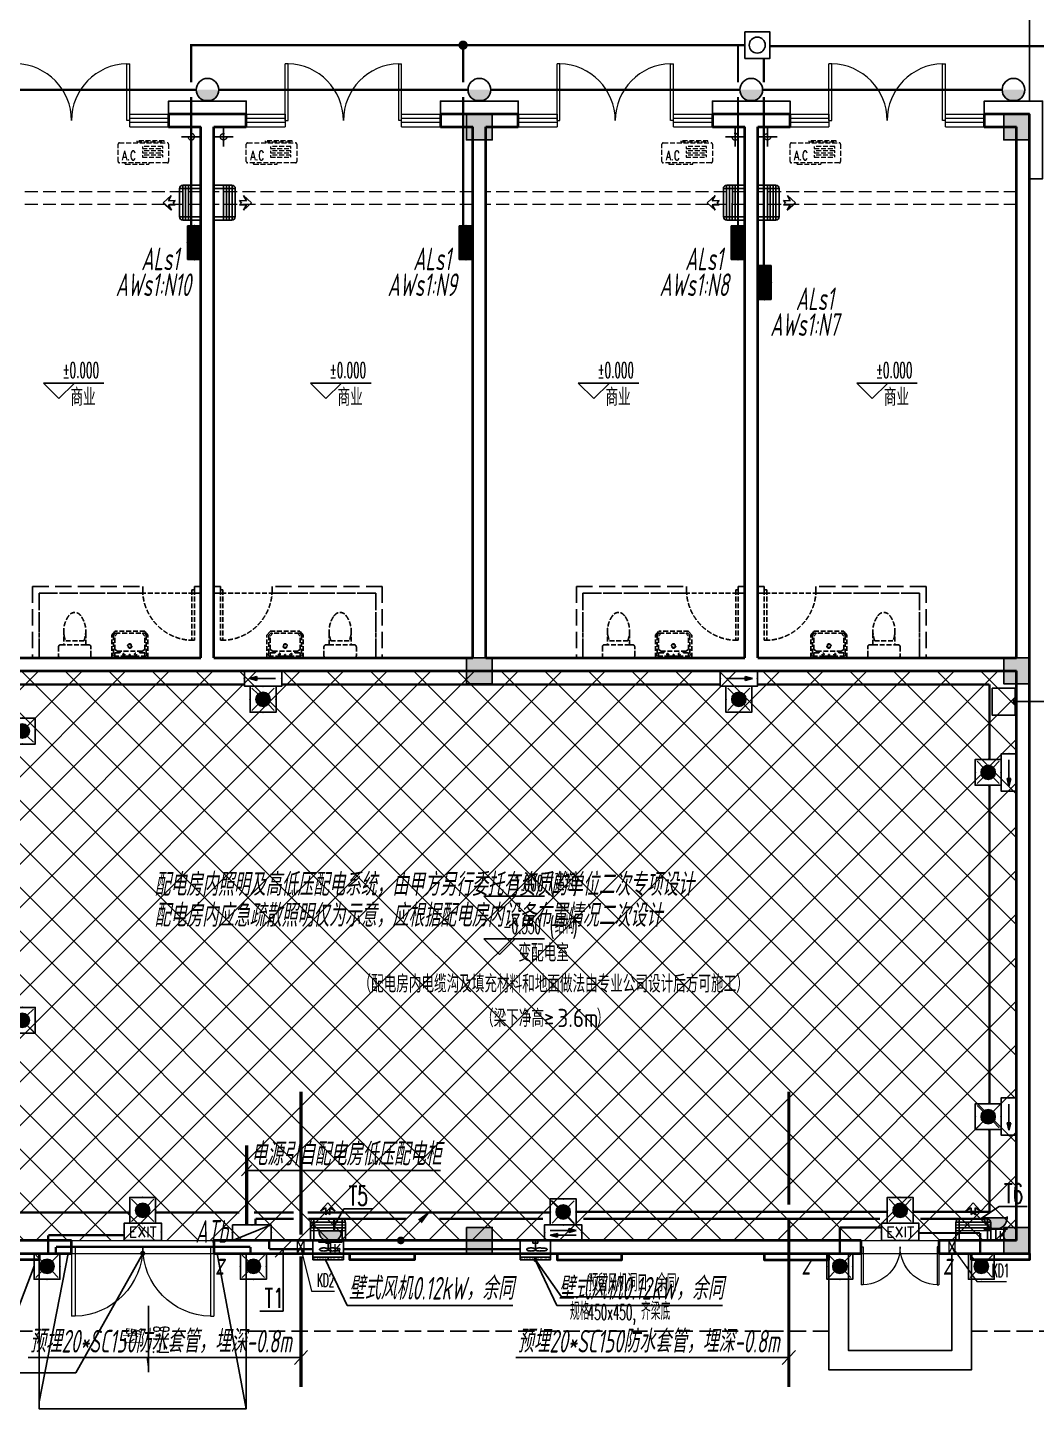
# Model space of a CAD drawing. Extents: x -24105 to 1725648, y 165513 to 982828.
# Drawn here: x 177103 to 192677, y 425643 to 447181 of the extents above; entities that cross this region are included whole.
import ezdxf
from ezdxf.enums import TextEntityAlignment as Align

# ---------------------------------------------------------------- set-up
doc = ezdxf.new("R2010")
doc.units = 0
doc.header["$LTSCALE"] = 1000
doc.header["$MEASUREMENT"] = 0
doc.linetypes.add('__DASH', pattern=[0.35, 0.25, -0.1])
doc.linetypes.add('DASH', pattern=[0.35, 0.25, -0.1])
for name, color, linetype in [('!!DIM-动力', 7, 'Continuous'), ('A-AC', 8, 'Continuous'), ('A-EQPM-MECH', 8, 'Continuous'), ('DIM-照明', 3, 'Continuous'), ('DIM_ELEV', 8, 'Continuous'), ('DIM_LEAD', 8, 'Continuous'), ('DIM_SYMB', 8, 'Continuous'), ('EQUIP-插座', 3, 'Continuous'), ('EQUIP-照明', 3, 'Continuous'), ('EQUIP-箱柜', 3, 'Continuous'), ('H-SB-ZK', 8, 'Continuous'), ('LWIRE', 4, 'Continuous'), ('PUB_TEXT', 8, 'Continuous'), ('S-COLU-HATCH', 8, 'Continuous'), ('S-COLU-LINE1', 8, 'Continuous'), ('WIRE-应急', 1, 'DASH'), ('WIRE-照明', 2, 'Continuous'), ('卫生间', 8, 'Continuous'), ('平面线脚', 8, 'Continuous'), ('机电标识类', 8, 'Continuous')]:
    doc.layers.add(name, color=color, linetype=linetype)
for name, color, linetype, lineweight in [('WALL', 8, 'Continuous', 40), ('WINDOW', 8, 'Continuous', 15), ('平面-看线', 8, 'Continuous', 15), ('平面-空调预留孔', 8, 'Continuous', 15), ('空调', 8, 'Continuous', 13), ('立面-普通轮廓', 8, 'Continuous', 18)]:
    doc.layers.add(name, color=color, linetype=linetype, lineweight=lineweight)
doc.layers.add('审核', color=1, linetype='Continuous', plot=False)
doc.styles.add('_TCH_DIM', font='SIMPLEX.shx', dxfattribs={"width": 0.7, "bigfont": 'GBCBIG.shx'})
doc.styles.add('_TCH_LABEL', font='simhei.ttf')
doc.styles.add('_TEL_DIM', font='SIMPLEX', dxfattribs={"width": 0.8, "height": 3.5, "bigfont": 'HZTXT'})
doc.styles.add('HZTXT', font='gbeitc.shx', dxfattribs={"width": 0.8, "height": 400, "bigfont": 'hztxt.shx'})
doc.styles.get("Standard").update_dxf_attribs({"font": 'gbenor.shx', "bigfont": 'gbcbig.shx'})

# ---------------------------------------------------------------- blocks, each defined once
blk = doc.blocks.new('QER5Y5WE3')
for p, q in [((-194, 188), (-1, 388)), ((72, 389), (-156, 153)), ((292, -73), (-90, 296)), ((321, -43), (-61, 326)), ((360, -17), (-29, 359)), ((389, 14), (0, 389)), ((72, 389), (387, 86)), ((236, 408), (404, 419)), ((326, 383), (236, 408)), ((326, 383), (253, 308)), ((297, 307), (253, 308)), ((299, 264), (297, 307)), ((372, 340), (299, 264)), ((399, 251), (372, 340)), ((399, 251), (404, 419)), ((194, -188), (-194, 188)), ((387, 86), (159, -151)), ((388, 13), (194, -188))]:
    blk.add_line(p, q)
for centre, start, end in [((36, 352), 46.0154, 136.0154), ((351, 49), 316.0154, 46.0154)]:
    blk.add_arc(centre, 51.3, start, end)
blk = doc.blocks.new('DWEX-4.0')
at = {"layer": 'H-SB-ZK'}
for p, q in [((-300, 38), (-300, -38)), ((-257, 38), (-300, 38)), ((-257, -38), (-257, 38)), ((-257, 0), (-160, 0)), ((-300, -38), (-257, -38))]:
    blk.add_line(p, q, dxfattribs=at)
blk.add_lwpolyline([(0, -235), (0, 235), (-300, 235), (-300, -235)], close=True, dxfattribs=at)
for points in [[(-300, 235), (-291, 38), (-291, -38), (-300, -235)], [(-300, 235), (-291, 38), (-291, -38), (-300, -235)], [(-41, 235), (-41, -235)], [(-41, 235), (-30, 212), (-41, 195), (-32, 161), (-41, 122)], [(-300, 170), (-291, 38), (-291, -38), (-300, -120)], [(-300, 70), (-294, 38), (-295, -38), (-300, -70)], [(-140, 0), (-300, 0)], [(-111, 0), (-115, 0)], [(0, 0), (-48, 0)], [(-41, 122), (-32, 89), (-41, 63), (-31, 39), (-41, 21)], [(-41, 21), (-30, -2), (-41, -19), (-31, -43), (-41, -61)], [(-41, -61), (-30, -84), (-41, -101), (-31, -125), (-41, -155)], [(-41, -155), (-30, -164), (-41, -180), (-40, -182)], [(-40, -182), (-30, -216), (-41, -233), (-40, -235)]]:
    blk.add_lwpolyline(points, dxfattribs=at)
for centre, major_axis, ratio, start_param, end_param in [((-91, 67), (0, 130), 0.714286, 1.363322, 1.570796), ((-91, 67), (0, 130), 0.714286, 1.570796, 1.77827), ((-123, 81), (10, 272), 0.216761, 1.270502, 1.533214), ((-125, 57), (0, 81.4), 0.714286, 1.77827, 2.040982), ((-146, 142), (0, 47.7), 0.714286, 0.683857, 1.100611), ((-146, 41), (0, 47.7), 0.714286, 2.040982, 2.457736), ((-160, 165), (0, 18.1), 0.714286, 0, 0.683857), ((-160, 18), (0, 18.1), 0.714286, 2.457736, 3.141593), ((-160, 165), (0, 18.1), 0.714286, -0.683857, 0), ((-160, 18), (0, 18.1), 0.714286, 3.141593, 3.82545), ((-173, 142), (0, 47.7), 0.714286, -1.100611, -0.683857), ((-173, 41), (0, 47.7), 0.714286, 3.82545, 4.242203), ((-196, 81), (-10, 272), 0.216761, -1.533214, -1.270502), ((-194, 57), (0, 81.4), 0.714286, 4.242203, 4.504915), ((-229, 67), (0, 130), 0.714286, -1.570796, -1.363322), ((-229, 67), (0, 130), 0.714286, 4.504915, 4.712389), ((-91, -67), (0, 130), 0.714286, 1.363322, 1.570796), ((-91, -67), (0, 130), 0.714286, 1.570796, 1.77827), ((-125, -57), (0, 81.4), 0.714286, 1.100611, 1.363322), ((-125, -77), (0, 81.4), 0.714286, 1.77827, 2.040982), ((-146, -41), (0, 47.7), 0.714286, 0.683857, 1.100611), ((-146, -92), (0, 47.7), 0.714286, 2.040982, 2.457736), ((-160, -18), (0, 18.1), 0.714286, 0, 0.683857), ((-160, -115), (0, 18.1), 0.714286, 2.457736, 3.141593), ((-160, -18), (0, 18.1), 0.714286, -0.683857, 0), ((-160, -115), (0, 18.1), 0.714286, 3.141593, 3.82545), ((-173, -41), (0, 47.7), 0.714286, -1.100611, -0.683857), ((-173, -92), (0, 47.7), 0.714286, 3.82545, 4.242203), ((-194, -57), (0, 81.4), 0.714286, -1.363322, -1.100611), ((-194, -77), (0, 81.4), 0.714286, 4.242203, 4.504915), ((-229, -67), (0, 130), 0.714286, -1.570796, -1.363322), ((-229, -67), (0, 130), 0.714286, 4.504915, 4.712389)]:
    blk.add_ellipse(centre, major_axis=major_axis, ratio=ratio, start_param=start_param, end_param=end_param, dxfattribs=at)
blk = doc.blocks.new('GSDFD')
at = {"layer": '机电标识类', "color": 250, "linetype": 'DASH', "ltscale": 400}
for p, q in [((14683876, 6457939), (14683876, 6458239)), ((14683726, 6458089), (14684026, 6458089))]:
    blk.add_line(p, q, dxfattribs=at)
at = {"layer": '空调', "color": 1, "linetype": 'DASH'}
blk.add_circle((14683876, 6458089), 50, dxfattribs=at)
blk = doc.blocks.new('gsergvr')
at = {"layer": '平面-空调预留孔', "linetype": 'DASH', "ltscale": 0.3}
for p, q in [((34075, 17176), (34075, 17166)), ((34085, 17156), (34438, 17156)), ((34448, 17166), (34448, 17176))]:
    blk.add_line(p, q, dxfattribs=at)
blk.add_lwpolyline([(34729, 17176), (33989, 17176, -0.414214), (33969, 17196), (33969, 17466, -0.414214), (33989, 17486), (34729, 17486, -0.414214), (34749, 17466), (34749, 17196, -0.414214)], format="xyb", close=True, dxfattribs=at)
for points in [[(34679, 17515), (34260, 17515), (34260, 17500), (34679, 17500)], [(34658, 17428), (34343, 17428), (34343, 17399), (34658, 17399)], [(34658, 17362), (34343, 17362), (34343, 17333), (34658, 17333)], [(34658, 17296), (34343, 17296), (34343, 17267), (34658, 17267)]]:
    blk.add_lwpolyline(points, close=True, dxfattribs=at)
for centre, start, end in [((34085, 17166), 180, 270), ((34438, 17166), 270, 0)]:
    blk.add_arc(centre, 10, start, end, dxfattribs=at)
at = {"layer": '平面-空调预留孔', "linetype": 'DASH', "ltscale": 0.3, "style": '_TCH_DIM', "width": 0.705882}
blk.add_text('A.C', height=146.9, dxfattribs=at).set_placement((34028, 17216))
blk = doc.blocks.new('1241241')
at = {"layer": '审核', "color": 251, "linetype": '__DASH'}
for p, q in [((1100, 2600), (0, 2600)), ((0, 2500), (0, 2600)), ((1100, 2600), (1100, 900)), ((1000, 2500), (0, 2500)), ((1000, 2500), (1000, 900)), ((1100, 900), (1000, 900)), ((1000, 100), (1000, 100)), ((1100, 100), (1000, 100)), ((1100, 100), (1000, 100)), ((1000, 100), (1000, 0)), ((1100, 100), (1000, 100)), ((1100, 0), (1000, 0)), ((1100, 100), (1100, 100)), ((1100, 100), (1100, 0))]:
    blk.add_line(p, q, dxfattribs=at)
at = {"layer": '审核', "color": 251, "linetype": '__DASH', "ltscale": 0.3}
for p, q in [((0, 2170), (0, 1730)), ((170, 2200), (30, 2200)), ((200, 2119), (200, 2170)), ((200, 1780), (200, 2119)), ((430, 2119), (200, 2119)), ((260, 2089), (260, 1810)), ((200, 1730), (200, 1780)), ((200, 1780), (430, 1780)), ((30, 1700), (170, 1700)), ((0, 1379), (350, 1379)), ((0, 819), (0, 1379)), ((349, 1351), (26, 1351)), ((26, 848), (26, 1351)), ((26, 1331), (79, 1331)), ((51, 1379), (51, 1352)), ((79, 1331), (79, 1253)), ((101, 1291), (127, 1331)), ((123, 1380), (123, 1352)), ((127, 1331), (335, 1331)), ((335, 1331), (381, 1290)), ((381, 1321), (349, 1351)), ((350, 1379), (410, 1329)), ((381, 1321), (381, 878)), ((410, 869), (410, 1329)), ((26, 1010), (26, 1190)), ((26, 1100), (26, 1010)), ((84, 1248), (100, 1248)), ((100, 909), (100, 1289)), ((26, 868), (79, 868)), ((79, 868), (79, 945)), ((84, 950), (100, 950)), ((100, 909), (127, 868)), ((127, 868), (335, 868)), ((335, 868), (381, 909)), ((381, 878), (349, 848)), ((350, 819), (410, 869)), ((1100, 900), (1000, 900)), ((0, 819), (350, 819)), ((349, 848), (26, 848)), ((51, 822), (51, 848)), ((123, 820), (123, 848)), ((270, 100), (270, 140)), ((1050, 140), (270, 140)), ((1050, 100), (270, 100)), ((1100, 100), (1000, 100)), ((1050, 100), (1050, 140))]:
    blk.add_line(p, q, dxfattribs=at)
blk.add_lwpolyline([(1000, 0), (0, 0), (0, 2500), (1000, 2500)], close=True, dxfattribs=at)
for centre, radius in [((44, 1100), 8), ((54, 1190), 15), ((182, 1100), 33.1), ((182, 1100), 24.9), ((56, 1010), 15)]:
    blk.add_circle(centre, radius, dxfattribs=at)
for centre, radius, start, end in [((30, 2170), 30, 90, 180), ((170, 2170), 30, 0, 90), ((413, 1722), 398, 53.3619, 112.5495), ((590, 1950), 110, 303.4509, 56.5491), ((30, 1730), 30, 180, 270), ((170, 1730), 30, 270, 0), ((413, 2177), 398, 247.4505, 306.6381), ((84, 1253), 5, 180, 270), ((105, 1289), 5, 147.2444, 180), ((84, 945), 5, 90, 180), ((1050, 120), 780, 90, 178.5307)]:
    blk.add_arc(centre, radius, start, end, dxfattribs=at)
blk = doc.blocks.new('12431231')
at = {"layer": 'S-COLU-HATCH'}
h = blk.add_hatch(color=256, dxfattribs=at)
h.dxf.hatch_style = 1
h.paths.add_polyline_path([(-8700, 17600), (-8300, 17600), (-8300, 17200), (-8700, 17200)])
h = blk.add_hatch(color=256, dxfattribs=at)
h.dxf.hatch_style = 1
h.paths.add_polyline_path([(-400, 17600), (0, 17600), (0, 17200), (-400, 17200)])
h = blk.add_hatch(color=256, dxfattribs=at)
h.dxf.hatch_style = 1
h.paths.add_polyline_path([(-8700, 9200), (-8300, 9200), (-8300, 8800), (-8700, 8800)])
h = blk.add_hatch(color=256, dxfattribs=at)
h.dxf.hatch_style = 1
h.paths.add_polyline_path([(-400, 9200), (0, 9200), (0, 8800), (-400, 8800)])
h = blk.add_hatch(color=256, dxfattribs=at)
h.dxf.hatch_style = 1
h.paths.add_polyline_path([(-8700, 400), (-8300, 400), (-8300, 0), (-8700, 0)])
h = blk.add_hatch(color=256, dxfattribs=at)
h.dxf.hatch_style = 1
h.paths.add_polyline_path([(-400, 400), (0, 400), (0, 0), (-400, 0)])
at = {"layer": 'S-COLU-LINE1'}
for points in [[(-8700, 17600), (-8300, 17600), (-8300, 17200), (-8700, 17200)], [(-400, 17600), (0, 17600), (0, 17200), (-400, 17200)], [(-8700, 9200), (-8300, 9200), (-8300, 8800), (-8700, 8800)], [(-400, 9200), (0, 9200), (0, 8800), (-400, 8800)], [(-8700, 400), (-8300, 400), (-8300, 0), (-8700, 0)], [(-400, 400), (0, 400), (0, 0), (-400, 0)]]:
    blk.add_lwpolyline(points, close=True, dxfattribs=at)
blk = doc.blocks.new('$DorLib2D$00000002')
for p, q in [((-0.5, 0), (-0.5, 0.4875)), ((-0.475, 0.4875), (-0.5, 0.4875)), ((-0.475, 0), (-0.475, 0.4875)), ((0.475, 0), (0.475, 0.4875)), ((0.475, 0.4875), (0.5, 0.4875)), ((0.5, 0), (0.5, 0.4875)), ((-0.5, 0), (-0.475, 0)), ((0.5, 0), (0.475, 0))]:
    blk.add_line(p, q)
at = {"lineweight": 13}
for centre, start, end in [((-0.4875, 0), 0, 88.53072), ((0.4875, 0), 91.46928, 180)]:
    blk.add_arc(centre, 0.4875, start, end, dxfattribs=at)
blk = doc.blocks.new('$WINLIB2D$00000001')
at = {"color": 0}
for points in [[(-0.5, 0.5), (-0.5, -0.5)], [(-0.5, 0.5), (0.5, 0.5)], [(0.5, -0.5), (0.5, 0.5)], [(0.5, 0.167), (-0.5, 0.167)], [(0.5, -0.167), (-0.5, -0.167)], [(-0.5, -0.5), (0.5, -0.5)]]:
    blk.add_lwpolyline(points, dxfattribs=at)
blk = doc.blocks.new('ASDASFDAHHH')
at = {"layer": 'DIM_SYMB'}
blk.add_hatch(color=8, dxfattribs=at).paths.add_polyline_path([(1525395.7, 1135620.1), (1525395.7, 1135860.1), (1525363.7, 1135860.1)])
at = {"layer": '立面-普通轮廓'}
h = blk.add_hatch(dxfattribs=at)
h.set_pattern_fill('ANSI37', color=8, scale=300)
h.set_pattern_definition([(45, (0, 0), (-336.7596, 336.7596), []), (135, (0, 0), (-336.7596, -336.7596), [])])
h.paths.add_polyline_path([(1523007.9, 1146456.1), (1538807.9, 1146456.1), (1538807.9, 1137656.1), (1523007.9, 1137656.1)])
at = {"layer": 'A-EQPM-MECH', "color": 8}
for points in [[(1484007.9, 1151756.1), (1484007.9, 1154556.1), (1502007.9, 1154556.1), (1502007.9, 1158056.1), (1539007.9, 1158056.1), (1539007.9, 1155256.1)], [(1523707.9, 1137456.1), (1523707.9, 1135056.1), (1526907.9, 1135056.1), (1526907.9, 1137456.1)], [(1524157.9, 1137456.1), (1523707.9, 1135163.5)], [(1526457.9, 1137456.1), (1526907.9, 1135056.1)], [(1535907.9, 1137456.1), (1535907.9, 1135656), (1538108, 1135656), (1538107.9, 1137456.1)], [(1536207.9, 1137456.1), (1536207.9, 1135956), (1537807.9, 1135956), (1537807.9, 1137456.1)]]:
    blk.add_lwpolyline(points, dxfattribs=at)
at = {"layer": 'DIM_ELEV', "color": 8}
for p, q in [((1524013.3, 1150659.4), (1523773.3, 1150899.4)), ((1523773.3, 1150899.4), (1524708.5, 1150899.4)), ((1524013.3, 1150659.4), (1524253.3, 1150899.4)), ((1528139.2, 1150659.4), (1527899.2, 1150899.4)), ((1527899.2, 1150899.4), (1528834.5, 1150899.4)), ((1528139.2, 1150659.4), (1528379.2, 1150899.4)), ((1532276.8, 1150659.4), (1532036.8, 1150899.4)), ((1532036.8, 1150899.4), (1532972, 1150899.4)), ((1532276.8, 1150659.4), (1532516.8, 1150899.4)), ((1536577.1, 1150659.4), (1536337.1, 1150899.4)), ((1536337.1, 1150899.4), (1537272.4, 1150899.4)), ((1536577.1, 1150659.4), (1536817.1, 1150899.4)), ((1530819.7, 1142735.5), (1530579.7, 1142975.5)), ((1530579.7, 1142975.5), (1531515, 1142975.5)), ((1530819.7, 1142735.5), (1531059.7, 1142975.5)), ((1530819.7, 1142073.6), (1530579.7, 1142313.6)), ((1530579.7, 1142313.6), (1531515, 1142313.6)), ((1530819.7, 1142073.6), (1531059.7, 1142313.6))]:
    blk.add_line(p, q, dxfattribs=at)
at = {"layer": 'DIM_LEAD', "color": 8}
for p, q in [((1525307.9, 1137456.1), (1524277, 1135609.3)), ((1531373.1, 1137355.6), (1531778.1, 1136786.9)), ((1531778.1, 1136786.9), (1533392.5, 1136786.9)), ((1524277, 1135609.3), (1521421.6, 1135609.3))]:
    blk.add_line(p, q, dxfattribs=at)
for points, const_width in [([(1525317.7, 1137473.6, 1), (1525298.2, 1137438.7, 1)], 40), ([(1531363.8, 1137368.7, 1), (1531382.4, 1137342.6, 1)], 32)]:
    blk.add_lwpolyline(points, format="xyb", close=True, dxfattribs=dict(at, const_width=const_width))
at = {"layer": 'DIM_SYMB', "color": 8}
blk.add_lwpolyline([(1525395.7, 1136644.3), (1525395.7, 1135620.1)], dxfattribs=at)
at = {"layer": 'WALL', "color": 8}
for p, q in [((1526307.9, 1155056.1), (1525707.9, 1155056.1)), ((1525707.9, 1155056.1), (1525707.9, 1154856.1)), ((1526907.9, 1155056.1), (1526307.9, 1155056.1)), ((1526907.9, 1154856.1), (1526907.9, 1155056.1)), ((1530507.9, 1155056.1), (1529907.9, 1155056.1)), ((1529907.9, 1155056.1), (1529907.9, 1154856.1)), ((1531107.9, 1155056.1), (1530507.9, 1155056.1)), ((1531107.9, 1154856.1), (1531107.9, 1155056.1)), ((1534707.9, 1155056.1), (1534107.9, 1155056.1)), ((1534107.9, 1155056.1), (1534107.9, 1154856.1)), ((1535307.9, 1155056.1), (1534707.9, 1155056.1)), ((1535307.9, 1154856.1), (1535307.9, 1155056.1)), ((1539007.9, 1155056.1), (1538307.9, 1155056.1)), ((1538307.9, 1155056.1), (1538307.9, 1154856.1)), ((1539007.9, 1146556.1), (1539007.9, 1155056.1)), ((1525707.9, 1154856.1), (1526207.9, 1154856.1)), ((1526207.9, 1146656.1), (1526207.9, 1154856.1)), ((1526407.9, 1154856.1), (1526907.9, 1154856.1)), ((1526407.9, 1146656.1), (1526407.9, 1154856.1)), ((1529907.9, 1154856.1), (1530407.9, 1154856.1)), ((1530407.9, 1146656.1), (1530407.9, 1154856.1)), ((1530607.9, 1154856.1), (1531107.9, 1154856.1)), ((1530607.9, 1146656.1), (1530607.9, 1154856.1)), ((1534107.9, 1154856.1), (1534607.9, 1154856.1)), ((1534607.9, 1146656.1), (1534607.9, 1154856.1)), ((1534807.9, 1154856.1), (1535307.9, 1154856.1)), ((1534807.9, 1146656.1), (1534807.9, 1154856.1)), ((1538307.9, 1154856.1), (1538807.9, 1154856.1)), ((1538807.9, 1146656.1), (1538807.9, 1154856.1)), ((1522907.9, 1146656.1), (1526207.9, 1146656.1)), ((1526407.9, 1146656.1), (1530407.9, 1146656.1)), ((1530607.9, 1146656.1), (1534607.9, 1146656.1)), ((1534807.9, 1146656.1), (1538807.9, 1146656.1)), ((1539007.9, 1137456.1), (1539007.9, 1146556.1)), ((1523007.9, 1146456.1), (1526307.9, 1146456.1)), ((1526307.9, 1146456.1), (1530507.9, 1146456.1)), ((1530507.9, 1146456.1), (1534707.9, 1146456.1)), ((1534707.9, 1146456.1), (1538807.9, 1146456.1)), ((1538807.9, 1137656.1), (1538807.9, 1146456.1)), ((1524207.9, 1137656.1), (1523007.9, 1137656.1)), ((1524207.9, 1137456.1), (1524207.9, 1137656.1)), ((1536407.9, 1137656.1), (1526407.9, 1137656.1)), ((1526407.9, 1137656.1), (1526407.9, 1137456.1)), ((1536407.9, 1137456.1), (1536407.9, 1137656.1)), ((1538807.9, 1137656.1), (1537607.9, 1137656.1)), ((1537607.9, 1137656.1), (1537607.9, 1137456.1)), ((1522807.9, 1137456.1), (1524207.9, 1137456.1)), ((1526407.9, 1137456.1), (1536407.9, 1137456.1)), ((1537607.9, 1137456.1), (1539007.9, 1137456.1))]:
    blk.add_line(p, q, dxfattribs=at)
for points in [[(1523707.9, 1137456.1), (1523707.9, 1137356.1), (1522707.9, 1137356.1), (1522707.9, 1138356.1), (1522807.9, 1138356.1)], [(1529507.9, 1137456.1), (1529507.9, 1137356.1), (1528507.9, 1137356.1), (1528507.9, 1137456.1)], [(1531707.9, 1137456.1), (1531707.9, 1137356.1), (1532707.9, 1137356.1), (1532707.9, 1137456.1)], [(1534907.9, 1137456.1), (1534907.9, 1137356.1), (1535907.9, 1137356.1), (1535907.9, 1137456.1)], [(1539007.9, 1137456.1), (1539007.9, 1137356.1), (1538107.9, 1137356.1), (1538107.9, 1137456.1)]]:
    blk.add_lwpolyline(points, dxfattribs=at)
at = {"layer": 'WINDOW', "color": 8}
for p, q in [((1524207.9, 1137656.1), (1526407.9, 1137656.1)), ((1536407.9, 1137656.1), (1537607.9, 1137656.1)), ((1524207.9, 1137456.1), (1526407.9, 1137456.1)), ((1536407.9, 1137456.1), (1537607.9, 1137456.1))]:
    blk.add_line(p, q, dxfattribs=at)
at = {"layer": '卫生间', "color": 8, "linetype": 'DASH'}
for points in [[(1484007.9, 1152756.1), (1482807.9, 1152756.1), (1482807.9, 1137256.1), (1515007.9, 1137256.1), (1515007.9, 1142656.1), (1521607.9, 1142656.1), (1521607.9, 1136256.1), (1523707.9, 1136256.1)], [(1526907.9, 1136256.1), (1535907.9, 1136256.1)], [(1538107.9, 1136256.1), (1540423.3, 1136256.1)]]:
    blk.add_lwpolyline(points, dxfattribs=at)
at = {"layer": '平面-看线', "color": 8, "linetype": 'DASH', "ltscale": 0.8}
for points in [[(1526207.9, 1153856.6), (1522207.9, 1153856.6)], [(1530407.9, 1153856.6), (1526407.9, 1153856.6)], [(1534607.9, 1153856.6), (1530607.9, 1153856.6)], [(1538807.9, 1153856.6), (1534807.9, 1153856.6)], [(1526207.9, 1153656.6), (1522207.9, 1153656.6)], [(1530407.9, 1153656.6), (1526407.9, 1153656.6)], [(1534607.9, 1153656.6), (1530607.9, 1153656.6)], [(1538807.9, 1153656.6), (1534807.9, 1153656.6)]]:
    blk.add_lwpolyline(points, dxfattribs=at)
at = {"layer": '平面-空调预留孔', "color": 8}
for p, q in [((1527698, 1137456.1), (1527798, 1137656.1)), ((1527698, 1137656.1), (1527798, 1137456.1)), ((1537858.4, 1137456.1), (1537758.4, 1137656.1)), ((1537858.4, 1137656.1), (1537758.4, 1137456.1)), ((1527746.7, 1137556.1), (1527914.4, 1136872.2)), ((1527746.7, 1137556.1), (1527914.4, 1136872.2)), ((1527746.7, 1137556.1), (1527914.4, 1136872.2)), ((1527746.7, 1137556.1), (1527914.4, 1136872.2)), ((1537807, 1137556.1), (1538195.1, 1137019.4)), ((1537807, 1137556.1), (1538195.1, 1137019.4)), ((1537807, 1137556.1), (1538195.1, 1137019.4)), ((1537807, 1137556.1), (1538195.1, 1137019.4)), ((1538195.1, 1137019.4), (1538650.1, 1137019.4)), ((1527914.4, 1136872.2), (1528269.1, 1136872.2))]:
    blk.add_line(p, q, dxfattribs=at)
for points in [[(1527698, 1137456.1), (1527698, 1137656.1), (1527798, 1137656.1), (1527798, 1137456.1)], [(1537858.4, 1137456.1), (1537858.4, 1137656.1), (1537758.4, 1137656.1), (1537758.4, 1137456.1)]]:
    blk.add_lwpolyline(points, close=True, dxfattribs=at)
at = {"layer": '平面线脚', "color": 8}
for points in [[(1526907.9, 1155056.1), (1526907.9, 1155256.1), (1525707.9, 1155256.1), (1525707.9, 1155056.1)], [(1531107.9, 1155056.1), (1531107.9, 1155256.1), (1529907.9, 1155256.1), (1529907.9, 1155056.1)], [(1535307.9, 1155056.1), (1535307.9, 1155256.1), (1534107.9, 1155256.1), (1534107.9, 1155056.1)], [(1538307.9, 1155056.1), (1538307.9, 1155256.1), (1539207.9, 1155256.1), (1539207.9, 1154056.1), (1539007.9, 1154056.1)]]:
    blk.add_lwpolyline(points, dxfattribs=at)
at = {"color": 8, "xscale": -1}
for p in [(16209934.6, -5303383.8), (16218334.6, -5303383.8)]:
    blk.add_blockref('GSDFD', p, dxfattribs=at)
at = {"color": 8}
for p in [(-13157318.7, -5303383.8), (-13148918.7, -5303383.8)]:
    blk.add_blockref('GSDFD', p, dxfattribs=at)
at = {"color": 8, "rotation": 90}
for p in [(1526207.9, 1146656.1), (1534607.9, 1146656.1)]:
    blk.add_blockref('1241241', p, dxfattribs=at)
at = {"color": 8, "xscale": -1, "rotation": 269.9999999976002}
for p in [(1526407.9, 1146656.1), (1534807.9, 1146656.1)]:
    blk.add_blockref('1241241', p, dxfattribs=at)
at = {"layer": 'A-AC', "color": 8, "linetype": 'ByBlock'}
for p, rotation in [((1526207.9, 1153686.1), 133.9846063388433), ((1534607.9, 1153686.1), 133.9846063388433), ((1528167.9, 1137656.1), 43.98460633884334)]:
    blk.add_blockref('QER5Y5WE3', p, dxfattribs=dict(at, rotation=rotation))
at = {"layer": 'A-AC', "color": 8, "linetype": 'ByBlock', "xscale": -1}
for p, rotation in [((1526407.9, 1153686.1), 226.0153936611567), ((1534807.9, 1153686.1), 226.0153936611567), ((1538137.9, 1137656.1), 316.0153936611566)]:
    blk.add_blockref('QER5Y5WE3', p, dxfattribs=dict(at, rotation=rotation))
at = {"layer": 'H-SB-ZK', "color": 8, "rotation": 270}
for p in [(1528172.9, 1137356.1), (1531373.1, 1137356.1)]:
    blk.add_blockref('DWEX-4.0', p, dxfattribs=at)
at = {"layer": 'S-COLU-LINE1', "color": 8}
blk.add_blockref('12431231', (1539007.9, 1137456.1), dxfattribs=at)
at = {"layer": 'WINDOW', "color": 8}
for name, p, xscale, yscale, zscale, rotation in [('$DorLib2D$00000002', (1524207.9, 1154956.1), 1800, 1800, 1800, 3.176241243486709e-12), ('$DorLib2D$00000002', (1528407.9, 1154956.1), 1800, 1800, 1800, 3.176241243493576e-12), ('$DorLib2D$00000002', (1536807.9, 1154956.1), 1800, 1800, 1800, 3.176241243494633e-12), ('$WINLIB2D$00000001', (1525407.9, 1154956.1), 600, -200, 600, 3.176241243486709e-12), ('$WINLIB2D$00000001', (1527207.9, 1154956.1), 600, -200, 600, 3.176241243493576e-12), ('$WINLIB2D$00000001', (1529607.9, 1154956.1), 600, -200, 600, 3.176241243493576e-12), ('$WINLIB2D$00000001', (1535607.9, 1154956.1), 600, -200, 600, 3.176241243494633e-12), ('$WINLIB2D$00000001', (1538007.9, 1154956.1), 600, -200, 600, 3.176241243494633e-12), ('$DorLib2D$00000002', (1525307.9, 1137556.1), 2200, -2200, 2200, 3.33505330567257e-12), ('$DorLib2D$00000002', (1537007.9, 1137556.1), 1200, -1200, 1200, 3.33505330567257e-12)]:
    blk.add_blockref(name, p, dxfattribs=dict(at, xscale=xscale, yscale=yscale, zscale=zscale, rotation=rotation))
for name, p, xscale, yscale, zscale in [('$DorLib2D$00000002', (1532607.9, 1154956.1), 1800, 1800, 1800), ('$WINLIB2D$00000001', (1531407.9, 1154956.1), 600, -200, 600), ('$WINLIB2D$00000001', (1533807.9, 1154956.1), 600, -200, 600)]:
    blk.add_blockref(name, p, dxfattribs=dict(at, xscale=xscale, yscale=yscale, zscale=zscale))
at = {"layer": '平面-空调预留孔', "color": 8}
for p in [(1490959.4, 1137124.9), (1492939.4, 1137124.9), (1499359.4, 1137124.9), (1501339.4, 1137124.9)]:
    blk.add_blockref('gsergvr', p, dxfattribs=at)
at = {"layer": 'PUB_TEXT', "color": 8, "style": '_TCH_DIM'}
for s, height, width, p in [('%%P0.000', 238, 0.494118, (1524068.5, 1150979.5)), ('%%P0.000', 238, 0.494118, (1528194.5, 1150979.5)), ('%%P0.000', 238, 0.494118, (1532332, 1150979.5)), ('%%P0.000', 238, 0.494118, (1536632.4, 1150979.5)), ('1.000', 238, 0.494118, (1531043, 1143055.6)), ('(', 238, 0.494118, (1531595, 1143055.6)), ('建筑', 270.07, 0.7, (1531673.4, 1143055.6)), (')', 238, 0.494118, (1531948.7, 1143055.6)), ('-0.550', 238, 0.494118, (1530875, 1142393.7)), ('(', 238, 0.494118, (1531595, 1142393.7)), ('结构', 270.07, 0.7, (1531673.4, 1142393.7)), (')', 238, 0.494118, (1531948.7, 1142393.7)), ('KD1', 204, 0.494118, (1538424.5, 1137088)), ('KD2', 204, 0.494118, (1528000.3, 1136940.8)), ('预留风机洞口，余同', 270.07, 0.7, (1532191.5, 1136867)), ('规格', 270.07, 0.7, (1531906.3, 1136426.9)), ('450x450,', 238, 0.494118, (1532181.5, 1136426.9)), ('齐梁底', 270.07, 0.7, (1533004.7, 1136426.9))]:
    blk.add_text(s, height=height, dxfattribs=dict(at, width=width)).set_placement(p)
at = {"layer": 'PUB_TEXT', "color": 8}
for s, height, p in [('商业', 270.07, (1524192.4, 1150547.7)), ('商业', 270.07, (1528318.3, 1150547.7)), ('商业', 270.07, (1532455.9, 1150547.7)), ('商业', 270.07, (1536756.3, 1150547.7)), ('变配电室', 270.07, (1531112.4, 1141962.9)), ('（配电房内电缆沟及填充材料和地面做法由专业公司设计后方可施工）', 270.071, (1528641.4, 1141484.7)), ('（梁下净高≥', 270.07, (1530534.6, 1140952.6)), ('3.6m', 280, (1531714.1, 1140952.6)), ('）', 270.1, (1532320.8, 1140952.6))]:
    blk.add_text(s, height=height, dxfattribs=at).set_placement(p)
at = {"layer": 'PUB_TEXT', "color": 8, "style": '_TCH_DIM'}
for s, height, width, p in [('下坡', 270.07, 0.7, (1525297.7, 1136004)), ('i=1:8', 238, 0.494118, (1525713.7, 1135911))]:
    blk.add_text(s, height=height, rotation=90, dxfattribs=dict(at, width=width)).set_placement(p)
blk = doc.blocks.new('dfgdsgsdg')
at = {"layer": '!!DIM-动力'}
blk.add_lwpolyline([(1783913, 547079), (1784300, 547079), (1784300, 546668), (1783913, 546668)], close=True, dxfattribs=at)
blk.add_circle((1784105, 546875), 124, dxfattribs=at)
blk = doc.blocks.new('*X136')
at = {"color": 0}
for p, q in [((-250, 33), (-83, 200)), ((-250, 68), (-118, 200)), ((-250, 104), (-154, 200)), ((-250, 139), (-189, 200)), ((-250, 174), (-224, 200)), ((-247, 0), (-47, 200)), ((-212, 0), (-12, 200)), ((-177, 0), (23, 200)), ((-141, 0), (59, 200)), ((-106, 0), (94, 200)), ((-71, 0), (129, 200)), ((-35, 0), (165, 200)), ((0, 0), (200, 200)), ((35, 0), (235, 200)), ((71, 0), (250, 179)), ((106, 0), (250, 144)), ((141, 0), (250, 109)), ((177, 0), (250, 73)), ((212, 0), (250, 38)), ((247, 0), (250, 3))]:
    blk.add_line(p, q, dxfattribs=at)
blk = doc.blocks.new('$equip$00001421')
for p, q in [((0.75, 0.6), (-0.75, 0.6)), ((-0.75, 0.6), (-0.75, 0)), ((-0.75, 0), (0.75, 0)), ((0.75, 0), (0.75, 0.6))]:
    blk.add_line(p, q)
at = {"const_width": 0.6}
blk.add_lwpolyline([(-0.75, 0.3), (0.75, 0.3)], dxfattribs=at)
for p in [(-0.75, 0.3), (0, 0.6), (0, 0), (0.75, 0.3)]:
    blk.add_point(p)
at = {"xscale": 0.00300000000061118, "yscale": 0.00300000000061118, "zscale": 0.00300000000061118}
blk.add_blockref('*X136', (0, 0), dxfattribs=at)
at = {"style": '_TCH_LABEL', "flags": 9}
blk.add_attdef('A', (0, 0), '', height=0.00002, dxfattribs=at)
blk = doc.blocks.new('$equip$00001151')
blk.add_circle((0, 0.5), 0.5)
for points in [[(0.433, 0.25), (-0.433, 0.25), (0.5, 0.5), (-0.5, 0.5)], [(0.25, 0.067), (-0.25, 0.067), (0.433, 0.25), (-0.433, 0.25)], [(0, 0), (0, 0), (0.25, 0.067), (-0.25, 0.067)]]:
    blk.add_solid(points)
at = {"flags": 9}
blk.add_attdef('A', (0, 0), '', height=0.00002, dxfattribs=at)
blk = doc.blocks.new('$equip$00001416')
for p, q in [((0.75, 0.6), (-0.75, 0.6)), ((-0.75, 0), (0.75, 0.6)), ((-0.75, 0.6), (-0.75, 0)), ((0.75, 0), (0.75, 0.6)), ((-0.75, 0), (0.75, 0))]:
    blk.add_line(p, q)
for p in [(0, 0.6), (-0.75, 0.3), (0, 0), (0.75, 0.3)]:
    blk.add_point(p)
at = {"style": '_TCH_LABEL', "flags": 9}
blk.add_attdef('A', (0, 0), '', height=0.00002, dxfattribs=at)
blk = doc.blocks.new('$TelecSys$00000079')
for p, q in [((0.7, 0.7), (0, 0)), ((0.104, 0.104), (0.104, 0.104)), ((-0.104, -0.104), (-0.104, -0.104))]:
    blk.add_line(p, q)
at = {"const_width": 0.142}
blk.add_lwpolyline([(-0.071, 0, 1), (0.071, 0, 1)], format="xyb", close=True, dxfattribs=at)
blk.add_solid([(0.63, 0.77), (0.77, 0.63), (1.15, 1.15)])
at = {"width": 0.8, "flags": 9}
blk.add_attdef('A', (0, 0), '', height=0.00002, dxfattribs=at)
blk = doc.blocks.new('$equip$00002604')
blk.add_hatch(color=256).paths.add_polyline_path([(0.275, 0.5, 1), (-0.274, 0.5, 1)])
for p, q in [((-0.429, 0.929), (-0.194, 0.694)), ((0.194, 0.694), (0.429, 0.929)), ((-0.429, 0.071), (-0.194, 0.306)), ((0.194, 0.306), (0.429, 0.071))]:
    blk.add_line(p, q)
at = {"const_width": 0.04}
blk.add_lwpolyline([(-0.5, 1), (-0.5, 0), (0.5, 0), (0.5, 1), (-0.5, 1), (-0.5, 0)], dxfattribs=at)
blk.add_lwpolyline([(-0.5, 1), (-0.5, 0), (0.5, 0), (0.5, 1)], close=True)
blk.add_circle((0, 0.5), 0.275)
for p in [(0, 1), (-0.5, 0.5), (0, 0), (0.5, 0.5)]:
    blk.add_point(p)
at = {"color": 7, "style": '_TEL_DIM', "flags": 1}
blk.add_attdef('A', text='', height=0.000025, dxfattribs=at).set_placement((0, 0), align=Align.MIDDLE_CENTER)
blk = doc.blocks.new('$equip$00002534')
for p, q in [((-0.72, 0.66), (-0.72, 0)), ((0.72, 0.66), (-0.72, 0.66)), ((0.72, 0), (0.72, 0.66)), ((-0.72, 0), (0.72, 0))]:
    blk.add_line(p, q)
at = {"const_width": 0.04}
blk.add_lwpolyline([(-0.72, 0.66), (-0.72, 0), (0.72, 0), (0.72, 0.66), (-0.72, 0.66), (-0.72, 0)], dxfattribs=at)
for p in [(0, 0.66), (-0.72, 0.33), (0, 0), (0.72, 0.33)]:
    blk.add_point(p)
at = {"color": 7, "style": '_TEL_DIM'}
blk.add_attdef('$TEXT$', text='', height=0.4, dxfattribs=at).set_placement((0, 0.33), align=Align.MIDDLE_CENTER)
at = {"color": 7, "style": '_TEL_DIM', "flags": 1}
blk.add_attdef('A', text='', height=0.00002, dxfattribs=at).set_placement((0, 0), align=Align.MIDDLE_CENTER)
blk = doc.blocks.new('$equip$00002540')
blk.add_hatch(color=256).paths.add_polyline_path([(0.24, 0.372), (0.24, 0.228), (0.528, 0.3)])
for p, q in [((-0.72, 0.6), (-0.72, 0)), ((0.72, 0.6), (-0.72, 0.6)), ((0.72, 0), (0.72, 0.6)), ((-0.72, 0), (0.72, 0)), ((0.24, 0.372), (0.24, 0.228)), ((0.528, 0.3), (0.24, 0.372)), ((0.24, 0.228), (0.528, 0.3))]:
    blk.add_line(p, q)
at = {"color": 7}
blk.add_line((-0.48, 0.3), (0.48, 0.3), dxfattribs=at)
at = {"const_width": 0.04}
blk.add_lwpolyline([(-0.72, 0.6), (-0.72, 0), (0.72, 0), (0.72, 0.6), (-0.72, 0.6), (-0.72, 0)], dxfattribs=at)
for p in [(0, 0.6), (-0.72, 0.3), (0, 0), (0.72, 0.3)]:
    blk.add_point(p)
at = {"color": 7, "style": '_TEL_DIM', "flags": 1}
blk.add_attdef('A', text='', height=0.00002, dxfattribs=at).set_placement((0, 0), align=Align.MIDDLE_CENTER)
blk = doc.blocks.new('$equip$00002542')
h = blk.add_hatch(color=256)
h.paths.add_polyline_path([(-0.215, 0.29), (-0.503, 0.218), (-0.215, 0.218)])
h.paths.add_polyline_path([(-0.215, 0.218), (-0.503, 0.218), (-0.215, 0.146)])
h.paths.add_polyline_path([(0.215, 0.472), (0.215, 0.328), (0.503, 0.4)])
for p, q in [((-0.72, 0.6), (-0.72, 0)), ((0.72, 0.6), (-0.72, 0.6)), ((0.72, 0), (0.72, 0.6)), ((-0.72, 0), (0.72, 0)), ((-0.215, 0.29), (-0.503, 0.218)), ((-0.503, 0.218), (-0.215, 0.146)), ((-0.215, 0.146), (-0.215, 0.29)), ((0.215, 0.472), (0.215, 0.328)), ((0.503, 0.4), (0.215, 0.472)), ((0.215, 0.328), (0.503, 0.4))]:
    blk.add_line(p, q)
at = {"color": 7}
for p, q in [((-0.505, 0.4), (0.455, 0.4)), ((-0.503, 0.218), (0.505, 0.218))]:
    blk.add_line(p, q, dxfattribs=at)
at = {"const_width": 0.04}
blk.add_lwpolyline([(-0.72, 0.6), (-0.72, 0), (0.72, 0), (0.72, 0.6), (-0.72, 0.6), (-0.72, 0)], dxfattribs=at)
for p in [(0, 0.6), (-0.72, 0.3), (0, 0), (0.72, 0.3)]:
    blk.add_point(p)
at = {"color": 7, "style": '_TEL_DIM', "flags": 1}
blk.add_attdef('A', text='', height=0.00002, dxfattribs=at).set_placement((0, 0), align=Align.MIDDLE_CENTER)
blk = doc.blocks.new('$equip$00001764')
for p, q in [((-0.5, 1.05), (-0.5, 1)), ((-0.5, 1), (0.5, 1)), ((0.5, 1.05), (0.5, 1)), ((0.5, 0.5), (-0.5, 0.5)), ((0, 0.5), (0, 0))]:
    blk.add_line(p, q)
blk.add_arc((0, 1), 0.5, 180, 0)
for p in [(-0.5, 0.5), (0, 0), (0.5, 0.5)]:
    blk.add_point(p)
for points in [[(0.433, 0.75), (-0.433, 0.75), (0.5, 1), (-0.5, 1)], [(0.25, 0.567), (-0.25, 0.567), (0.433, 0.75), (-0.433, 0.75)], [(0, 0.5), (0, 0.5), (0.25, 0.567), (-0.25, 0.567)]]:
    blk.add_solid(points)
at = {"color": 7, "style": '_TEL_DIM'}
blk.add_attdef('$TEXT$', text='', height=0.4, dxfattribs=at).set_placement((0.303, 0.211), align=Align.MIDDLE_CENTER)
at = {"color": 7, "style": '_TEL_DIM', "flags": 1}
blk.add_attdef('A', text='', height=0.00002, dxfattribs=at).set_placement((0, 0), align=Align.MIDDLE_CENTER)

msp = doc.modelspace()

# ---------------------------------------------------------------- linework, layer by layer
at = {"layer": '!!DIM-动力', "color": 2}
for p, q in [((180562, 429615), (180405, 429445)), ((183479, 429530), (180483, 429530)), ((181700, 428150), (182033, 427444)), ((184940, 428150), (185274, 427444)), ((182033, 427444), (184594, 427444)), ((185274, 427444), (187834, 427444)), ((181425, 426748), (181220, 426531)), ((188960, 426748), (188755, 426531)), ((181322, 426639), (177107, 426639)), ((188857, 426639), (184642, 426639))]:
    msp.add_line(p, q, dxfattribs=at)
at = {"color": 2}
msp.add_line((177199, 428050), (176283, 425643), dxfattribs=at)
at = {"layer": 'DIM-照明'}
for p, q in [((192354, 436774), (193081, 436774)), ((191693, 428907), (191940, 428660)), ((181960, 428551), (181712, 428799)), ((181170, 428440), (180922, 428192))]:
    msp.add_line(p, q, dxfattribs=at)
at = {"layer": 'DIM-照明', "color": 7, "const_width": 72}
msp.add_lwpolyline([(183790, 446914, 1), (183862, 446914, 1)], format="xyb", close=True, dxfattribs=at)
at = {"layer": 'DIM-照明', "const_width": 40}
msp.add_lwpolyline([(192334, 436774, 1), (192374, 436774, 1)], format="xyb", close=True, dxfattribs=at)
at = {"layer": 'DIM-照明'}
for points in [[(181836, 428675), (181984, 428938)], [(181984, 428938), (182427, 428938)], [(191817, 428784), (192108, 428973)], [(192108, 428973), (192541, 428973)], [(181046, 428316), (181046, 427359)], [(181046, 427359), (180686, 427359)]]:
    msp.add_lwpolyline(points, dxfattribs=at)
at = {"layer": 'WIRE-应急', "const_width": 35}
for points in [[(180448, 437038), (176684, 437038)], [(187797, 437038), (181024, 437038)], [(191957, 437038), (188373, 437038)], [(191957, 435880), (191957, 437038)], [(191957, 430562), (191957, 435480)], [(191957, 428890), (191957, 430162)], [(176697, 428882), (178677, 428882)], [(179077, 428882), (180371, 428882)], [(180596, 428882), (181209, 428882)], [(181426, 428882), (185172, 428882)], [(185572, 428890), (190377, 428890)], [(190777, 428890), (191957, 428890)], [(189646, 428250), (189646, 428651)], [(189646, 428651), (190289, 428651)], [(177418, 428530), (178589, 428530)], [(177418, 428530), (177418, 428250)], [(191812, 428564), (190865, 428564)], [(191812, 428250), (191812, 428564)], [(180542, 428350), (177536, 428350)], [(177536, 428350), (177536, 428250)], [(180542, 428250), (180542, 428350)]]:
    msp.add_lwpolyline(points, dxfattribs=at)
at = {"layer": 'WIRE-照明', "const_width": 35}
for points in [[(179626, 446338), (179626, 446914), (188178, 446914)], [(183826, 446338), (183826, 446914)], [(188072, 446338), (188072, 446914)], [(188565, 446900), (198337, 446900)], [(188473, 446338), (188473, 446708)], [(179702, 446225), (175852, 446225)], [(179626, 444126), (179626, 446113)], [(183902, 446225), (180052, 446225)], [(183826, 444126), (183826, 446113)], [(188102, 446225), (184252, 446225)], [(188072, 444126), (188072, 446113)], [(192152, 446225), (188452, 446225)], [(188473, 443510), (188473, 446113)], [(180620, 428690), (180620, 428784)], [(180620, 428784), (181210, 428784)], [(181435, 428784), (182947, 428784)], [(181836, 428600), (181836, 428780)], [(183460, 428784), (185060, 428784)], [(185685, 428784), (190265, 428784)], [(190890, 428784), (191880, 428784)], [(180831, 428450), (180831, 428316)], [(181489, 428450), (180863, 428450)], [(182864, 428450), (182064, 428450)], [(180831, 428316), (181507, 428316)], [(181977, 428316), (184707, 428316)]]:
    msp.add_lwpolyline(points, dxfattribs=at)
at = {"layer": 'WIRE-照明'}
msp.add_lwpolyline([(191998, 436983), (192354, 436983), (192354, 436565), (191998, 436565)], close=True, dxfattribs=at)
at = {"layer": 'WIRE-照明', "color": 6, "const_width": 50}
for points in [[(181322, 428540), (181322, 430746)], [(188857, 429003), (188857, 430746)], [(188857, 426187), (188857, 428778)], [(181322, 426187), (181322, 428203)]]:
    msp.add_lwpolyline(points, dxfattribs=at)
at = {"layer": 'WIRE-照明', "color": 2, "const_width": 50}
msp.add_lwpolyline([(180483, 429921), (180483, 428690)], dxfattribs=at)

# ---------------------------------------------------------------- block references
at = {"layer": '!!DIM-动力'}
msp.add_blockref('dfgdsgsdg', (-1595735, -99960), dxfattribs=at)
at = {"layer": 'EQUIP-插座', "xscale": 350, "yscale": 350, "zscale": 350}
for p in [(181776, 428250), (192054, 428450)]:
    msp.add_blockref('$equip$00001764', p, dxfattribs=at).add_auto_attribs({'$TEXT$': 'K'})
at = {"layer": 'EQUIP-照明', "xscale": 350, "yscale": 350, "zscale": 350}
for p in [(179877, 446050), (184077, 446050), (188277, 446050), (192327, 446050)]:
    msp.add_blockref('$equip$00001151', p, dxfattribs=at)
at = {"layer": 'EQUIP-照明', "yscale": 400, "zscale": 400}
for name, p, xscale, rotation in [('$equip$00002540', (180736, 437010), -400, 2.684102636152375e-05), ('$equip$00002540', (188085, 437010), 400, 359.9999865794949), ('$equip$00002604', (180736, 436610), -400, 2.684102636152375e-05), ('$equip$00002604', (188085, 436610), 400, 359.9999865794949), ('$equip$00002604', (176817, 436318), -400, 270.0000134205051), ('$equip$00002540', (192377, 435680), -400, 89.99998657949418), ('$equip$00002604', (192137, 435680), 400, 89.99998657949493), ('$equip$00002604', (176817, 431850), -400, 270.0000134205051), ('$equip$00002604', (192137, 430362), 400, 89.99998657949493), ('$equip$00002540', (192377, 430362), -400, 89.99998657949418), ('$equip$00002604', (178877, 429114), -400, 180.0000067102528), ('$equip$00002604', (185372, 429090), 400, 179.9999932897473), ('$equip$00002604', (190577, 429114), -400, 180.0000067102528), ('$equip$00002542', (185372, 428690), 400, 180.0000000000303), ('$equip$00002604', (177399, 427850), 400, 359.9999865794949), ('$equip$00002604', (180587, 427850), 400, 359.9999865794949), ('$equip$00002604', (189646, 427850), 400, 359.9999865794949), ('$equip$00002604', (191831, 427850), 400, 359.9999865794949)]:
    msp.add_blockref(name, p, dxfattribs=dict(at, xscale=xscale, rotation=rotation))
at = {"layer": 'EQUIP-照明'}
ref = msp.add_blockref('$equip$00002534', (178877, 428714), dxfattribs=dict(at, xscale=400, yscale=400, zscale=400, rotation=180))
ref.add_attrib('$TEXT$', 'EXIT', dxfattribs={"layer": '0', "color": 7, "height": 160, "style": '_TEL_DIM'}).set_placement((178877, 428582), align=Align.MIDDLE_CENTER)
ref = msp.add_blockref('$equip$00002534', (190577, 428714), dxfattribs=dict(at, xscale=400, yscale=400, zscale=400, rotation=180))
ref.add_attrib('$TEXT$', 'EXIT', dxfattribs={"layer": '0', "color": 7, "height": 160, "style": '_TEL_DIM'}).set_placement((190577, 428582), align=Align.MIDDLE_CENTER)
at = {"layer": 'EQUIP-箱柜', "xscale": 350, "yscale": 350, "zscale": 350, "rotation": 90}
for p in [(179777, 443863), (183977, 443863), (188177, 443863), (188587, 443247)]:
    msp.add_blockref('$equip$00001421', p, dxfattribs=at)
at = {"layer": 'EQUIP-箱柜', "color": 2, "xscale": 400, "yscale": 400, "zscale": 400, "rotation": 180}
msp.add_blockref('$equip$00001416', (180563, 428690), dxfattribs=at)
at = {"layer": 'LWIRE', "xscale": 420, "yscale": 420, "zscale": 420}
msp.add_blockref('$TelecSys$00000079', (182864, 428450), dxfattribs=at)
at = {"layer": 'WALL'}
msp.add_blockref('ASDASFDAHHH', (-1346431, -709206), dxfattribs=at)

# ---------------------------------------------------------------- texts
at = {"layer": 'DIM-照明', "color": 7}
for s, height, style, width, p in [('ALs1', 350, 'HZTXT', 0.7, (178854, 443437)), ('ALs1', 350, 'HZTXT', 0.7, (183054, 443437)), ('ALs1', 350, 'HZTXT', 0.7, (187254, 443437)), ('ALs1', 350, 'HZTXT', 0.7, (188965, 442821)), ('电源引自配电房低压配电柜', 350, 'HZTXT', 0.7, (180551, 429608)), ('T5', 300, '_TEL_DIM', 0.64, (182059, 428988)), ('T6', 300, '_TEL_DIM', 0.64, (192183, 429023)), ('ATb', 350, 'HZTXT', 0.7, (179690, 428413)), ('z', 350, 'HZTXT', 0.7, (179994, 427919)), ('z', 350, 'HZTXT', 0.7, (189052, 427919)), ('z', 350, 'HZTXT', 0.7, (191237, 427919)), ('壁式风机0.12kW，余同', 350, 'HZTXT', 0.7, (182059, 427536)), ('壁式风机0.12kW，余同', 350, 'HZTXT', 0.7, (185300, 427536)), ('T1', 300, '_TEL_DIM', 0.64, (180761, 427409)), ('预埋20*SC150防水套管，埋深-0.8m', 350, 'HZTXT', 0.7, (177133, 426718)), ('预埋20*SC150防水套管，埋深-0.8m', 350, 'HZTXT', 0.7, (184668, 426718))]:
    msp.add_text(s, height=height, dxfattribs=dict(at, style=style, width=width)).set_placement(p)
at = {"layer": 'DIM-照明', "style": 'HZTXT', "width": 0.7}
for s, p in [('AWs1:N10', (178459, 443038)), ('AWs1:N9', (182659, 443038)), ('AWs1:N8', (186859, 443038)), ('AWs1:N7', (188570, 442422))]:
    msp.add_text(s, height=350, dxfattribs=at).set_placement(p)
at = {"layer": 'DIM-照明', "color": 2, "style": 'HZTXT', "width": 0.7}
for s, p in [('配电房内照明及高低压配电系统，由甲方另行委托有资质的单位二次专项设计', (179057, 433773)), ('配电房内应急疏散照明仅为示意，应根据配电房内设备布置情况二次设计', (179057, 433295))]:
    msp.add_text(s, height=350, dxfattribs=at).set_placement(p)

doc.saveas('drawing.dxf')
